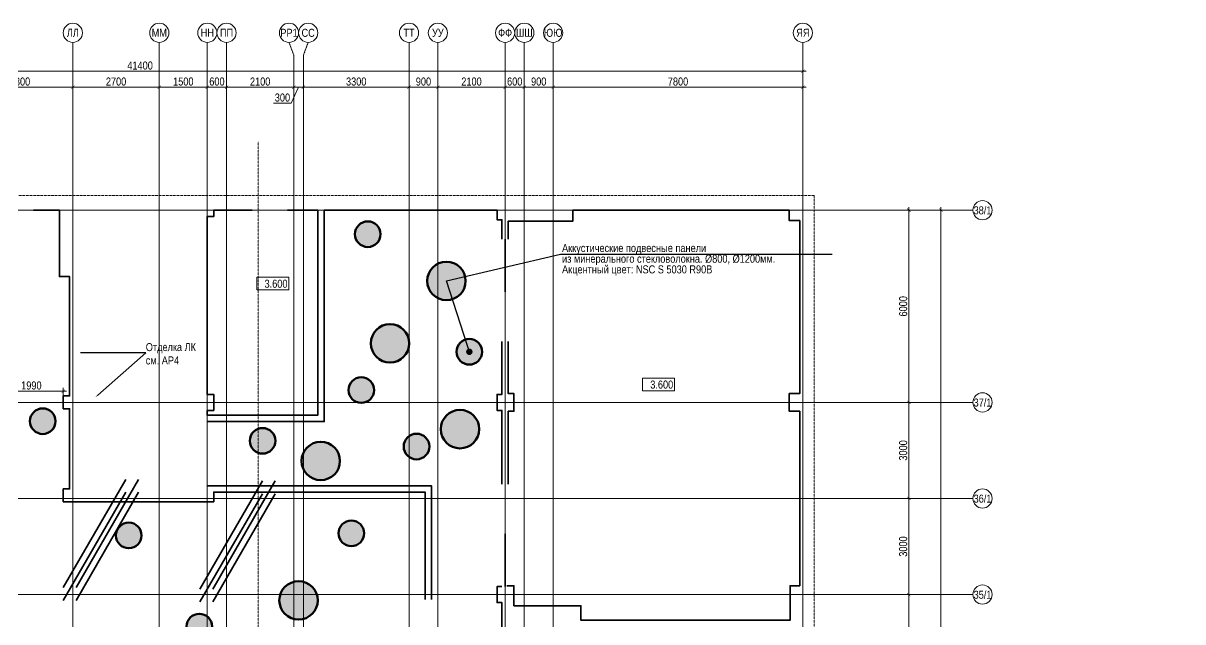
# Model space of a CAD drawing. Header units: millimetres. Extents: x -328335 to 1460319, y -208171 to 164069.
# Drawn here: x 90249 to 126465, y 121850 to 140539 of the extents above; entities that cross this region are included whole.
import ezdxf
from ezdxf import colors
from ezdxf.entities.mleader import LeaderData, LeaderLine
from ezdxf.enums import TextEntityAlignment as Align
from ezdxf.math import Vec2, Vec3

# ---------------------------------------------------------------- set-up
doc = ezdxf.new("R2010")
doc.units = ezdxf.units.MM
doc.header["$LTSCALE"] = 0.5
doc.linetypes.add('CENTER', pattern=[50.8, 31.75, -6.35, 6.35, -6.35])
doc.linetypes.add('DASHED', pattern=[19.05, 12.7, -6.35])
doc.layers.get('Defpoints').update_dxf_attribs({"color": 140})
for name, color, linetype, lineweight in [('АИ_Плинтус', 3, 'Continuous', 9), ('АИ_Полы', 1, 'Continuous', 9), ('АР6_потолок_отм', 5, 'Continuous', 5), ('АР_Разрезы марка', 7, 'Continuous', 13), ('АЦ_Бафы', 8, 'Continuous', 0), ('АЦ_Выноски', 7, 'Continuous', 5), ('АЦ_Стены', 8, 'Continuous', 70), ('РД_Оси_размер', 8, 'Continuous', 0)]:
    doc.layers.add(name, color=color, linetype=linetype, lineweight=lineweight)
doc.layers.add('АИ_Т_Профиль', color=2, linetype='Continuous', lineweight=40, true_color=0xffff00)
doc.layers.add('РД_Оси_100', color=7, linetype='Continuous', lineweight=0, true_color=0x525252)
doc.layers.add('АР6_Г_профиль плитки', color=220, linetype='Continuous', lineweight=35, plot=False)
doc.layers.add('АР_Делит', color=120, linetype='Continuous', lineweight=0, plot=False)
doc.styles.add('Arial_Narrow_08', font='ARIALN.TTF', dxfattribs={"width": 0.8})
doc.styles.add('style1', font='ARIALN.TTF')
doc.styles.add('ккк', font='isocpeur.ttf', dxfattribs={"width": 0.85, "oblique": 15})
doc.dimstyles.new('Dim100_ареал', dxfattribs={"dimscale": 100, "dimtxt": 2.5, "dimasz": 1, "dimexe": 1, "dimexo": 1, "dimgap": 0.5, "dimtad": 1, "dimzin": 12, "dimdsep": 46, "dimtxsty": 'style1', "dimblk": 'ARCHTICK', "dimcen": 1, "dimdle": 1, "dimaunit": 1, "dimadec": 0, "dimazin": 3, "dimtfac": 1, "dimtmove": 1, "dimatfit": 3, "dimldrblk": 'OPEN30', "dimfxl": 2, "dimfxlon": 1, "dimtolj": 1, "dimtzin": 0, "dimlwd": 5, "dimlwe": 5, "dimarcsym": 0})

# ---------------------------------------------------------------- blocks, each defined once
blk = doc.blocks.new('A-iden')
at = {"linetype": 'Continuous', "lineweight": 5}
blk.add_circle((0, -4), 3, dxfattribs=at)
at = {"color": 0, "linetype": 'Continuous', "lineweight": 20, "style": 'ккк', "width": 0.85}
blk.add_attdef('ID', text='', height=4, dxfattribs=at).set_placement((0.31, -3.85), align=Align.MIDDLE_CENTER)
blk = doc.blocks.new('_ArchTick')
at = {"color": 0, "linetype": 'ByBlock', "const_width": 0.15}
blk.add_lwpolyline([(-0.5, -0.5), (0.5, 0.5)], dxfattribs=at)
blk = doc.blocks.new('*D341')
at = {"layer": 'Defpoints', "color": 0, "transparency": 16777216}
for p in [(116910, 122700), (117910, 122700), (116910, 119700)]:
    blk.add_point(p, dxfattribs=at)
at = {"layer": 'РД_Оси_размер', "color": 0, "lineweight": 5, "transparency": 16777216}
for p, q in [((117910, 119600), (117910, 122800)), ((117710, 122700), (118010, 122700)), ((117710, 119700), (118010, 119700))]:
    blk.add_line(p, q, dxfattribs=at)
at = {"layer": 'РД_Оси_размер', "color": 0, "lineweight": 5, "transparency": 16777216, "xscale": 100, "yscale": 100, "zscale": 100}
for p, rotation in [((117910, 122700), 90), ((117910, 119700), 270)]:
    blk.add_blockref('_ArchTick', p, dxfattribs=dict(at, rotation=rotation))
at = {"layer": 'РД_Оси_размер', "color": 0, "transparency": 16777216, "insert": (117732, 121200), "char_height": 250, "attachment_point": 5, "rotation": 90, "style": 'style1'}
blk.add_mtext('\\A1;3000', dxfattribs=at)
blk = doc.blocks.new('_Open30')
at = {"color": 0, "linetype": 'ByBlock', "lineweight": -2}
for p, q in [((-1, 0.27), (0, 0)), ((0, 0), (-1, -0.27)), ((0, 0), (-1, 0))]:
    blk.add_line(p, q, dxfattribs=at)
blk = doc.blocks.new('*D342')
at = {"layer": 'Defpoints', "color": 0, "transparency": 16777216}
for p in [(116910, 125700), (117910, 125700), (116910, 122700)]:
    blk.add_point(p, dxfattribs=at)
at = {"layer": 'РД_Оси_размер', "color": 0, "lineweight": 5, "transparency": 16777216}
for p, q in [((117710, 125700), (118010, 125700)), ((117910, 122600), (117910, 125800)), ((117710, 122700), (118010, 122700))]:
    blk.add_line(p, q, dxfattribs=at)
at = {"layer": 'РД_Оси_размер', "color": 0, "lineweight": 5, "transparency": 16777216, "xscale": 100, "yscale": 100, "zscale": 100}
for p, rotation in [((117910, 125700), 90), ((117910, 122700), 270)]:
    blk.add_blockref('_ArchTick', p, dxfattribs=dict(at, rotation=rotation))
at = {"layer": 'РД_Оси_размер', "color": 0, "transparency": 16777216, "insert": (117732, 124200), "char_height": 250, "attachment_point": 5, "rotation": 90, "style": 'style1'}
blk.add_mtext('\\A1;3000', dxfattribs=at)
blk = doc.blocks.new('*D343')
at = {"layer": 'Defpoints', "color": 0, "transparency": 16777216}
for p in [(116910, 128700), (117910, 128700), (116910, 125700)]:
    blk.add_point(p, dxfattribs=at)
at = {"layer": 'РД_Оси_размер', "color": 0, "lineweight": 5, "transparency": 16777216}
for p, q in [((117710, 128700), (118010, 128700)), ((117910, 125600), (117910, 128800)), ((117710, 125700), (118010, 125700))]:
    blk.add_line(p, q, dxfattribs=at)
at = {"layer": 'РД_Оси_размер', "color": 0, "lineweight": 5, "transparency": 16777216, "xscale": 100, "yscale": 100, "zscale": 100}
for p, rotation in [((117910, 128700), 90), ((117910, 125700), 270)]:
    blk.add_blockref('_ArchTick', p, dxfattribs=dict(at, rotation=rotation))
at = {"layer": 'РД_Оси_размер', "color": 0, "transparency": 16777216, "insert": (117732, 127200), "char_height": 250, "attachment_point": 5, "rotation": 90, "style": 'style1'}
blk.add_mtext('\\A1;3000', dxfattribs=at)
blk = doc.blocks.new('*D344')
at = {"layer": 'Defpoints', "color": 0, "transparency": 16777216}
for p in [(116910, 134700), (117910, 134700), (116910, 128700)]:
    blk.add_point(p, dxfattribs=at)
at = {"layer": 'РД_Оси_размер', "color": 0, "lineweight": 5, "transparency": 16777216}
for p, q in [((117910, 128600), (117910, 134800)), ((117710, 134700), (118010, 134700)), ((117710, 128700), (118010, 128700))]:
    blk.add_line(p, q, dxfattribs=at)
at = {"layer": 'РД_Оси_размер', "color": 0, "lineweight": 5, "transparency": 16777216, "xscale": 100, "yscale": 100, "zscale": 100}
for p, rotation in [((117910, 134700), 90), ((117910, 128700), 270)]:
    blk.add_blockref('_ArchTick', p, dxfattribs=dict(at, rotation=rotation))
at = {"layer": 'РД_Оси_размер', "color": 0, "transparency": 16777216, "insert": (117732, 131700), "char_height": 250, "attachment_point": 5, "rotation": 90, "style": 'style1'}
blk.add_mtext('\\A1;6000', dxfattribs=at)
blk = doc.blocks.new('*D345')
at = {"layer": 'Defpoints', "color": 0, "transparency": 16777216}
for p in [(116910, 134700), (118910, 134700), (116910, 100800)]:
    blk.add_point(p, dxfattribs=at)
at = {"layer": 'РД_Оси_размер', "color": 0, "lineweight": 5, "transparency": 16777216}
for p, q in [((118910, 100700), (118910, 134800)), ((118710, 134700), (119010, 134700)), ((118710, 100800), (119010, 100800))]:
    blk.add_line(p, q, dxfattribs=at)
at = {"layer": 'РД_Оси_размер', "color": 0, "lineweight": 5, "transparency": 16777216, "xscale": 100, "yscale": 100, "zscale": 100}
for p, rotation in [((118910, 134700), 90), ((118910, 100800), 270)]:
    blk.add_blockref('_ArchTick', p, dxfattribs=dict(at, rotation=rotation))
at = {"layer": 'РД_Оси_размер', "color": 0, "transparency": 16777216, "insert": (118732, 117750), "char_height": 250, "attachment_point": 5, "rotation": 90, "style": 'style1'}
blk.add_mtext('\\A1;33900', dxfattribs=at)
blk = doc.blocks.new('*D47')
at = {"layer": 'Defpoints', "color": 0, "transparency": 16777216}
for p in [(114600, 139039), (73200, 137039), (114600, 137039)]:
    blk.add_point(p, dxfattribs=at)
at = {"layer": 'РД_Оси_размер', "color": 0, "lineweight": 5, "transparency": 16777216}
for p, q in [((73200, 138839), (73200, 139139)), ((114600, 138839), (114600, 139139)), ((73100, 139039), (114700, 139039))]:
    blk.add_line(p, q, dxfattribs=at)
at = {"layer": 'РД_Оси_размер', "color": 0, "lineweight": 5, "transparency": 16777216, "xscale": 100, "yscale": 100, "zscale": 100, "rotation": 180}
blk.add_blockref('_ArchTick', (73200, 139039), dxfattribs=at)
at = {"layer": 'РД_Оси_размер', "color": 0, "lineweight": 5, "transparency": 16777216, "xscale": 100, "yscale": 100, "zscale": 100}
blk.add_blockref('_ArchTick', (114600, 139039), dxfattribs=at)
at = {"layer": 'РД_Оси_размер', "color": 0, "transparency": 16777216, "insert": (93900, 139216), "char_height": 250, "attachment_point": 5, "style": 'style1'}
blk.add_mtext('\\A1;41400', dxfattribs=at)
blk = doc.blocks.new('*D281')
at = {"layer": 'Defpoints', "color": 0, "transparency": 16777216}
for p in [(91800, 138539), (88500, 137039), (91800, 137039)]:
    blk.add_point(p, dxfattribs=at)
at = {"layer": 'РД_Оси_размер', "color": 0, "lineweight": 5, "transparency": 16777216}
for p, q in [((88400, 138539), (91900, 138539)), ((88500, 138339), (88500, 138639)), ((91800, 138339), (91800, 138639))]:
    blk.add_line(p, q, dxfattribs=at)
at = {"layer": 'РД_Оси_размер', "color": 0, "lineweight": 5, "transparency": 16777216, "xscale": 100, "yscale": 100, "zscale": 100, "rotation": 180}
blk.add_blockref('_ArchTick', (88500, 138539), dxfattribs=at)
at = {"layer": 'РД_Оси_размер', "color": 0, "lineweight": 5, "transparency": 16777216, "xscale": 100, "yscale": 100, "zscale": 100}
blk.add_blockref('_ArchTick', (91800, 138539), dxfattribs=at)
at = {"layer": 'РД_Оси_размер', "color": 0, "transparency": 16777216, "insert": (90150, 138716), "char_height": 250, "attachment_point": 5, "style": 'style1'}
blk.add_mtext('\\A1;3300', dxfattribs=at)
blk = doc.blocks.new('*D282')
at = {"layer": 'Defpoints', "color": 0, "transparency": 16777216}
for p in [(94500, 138539), (91800, 137039), (94500, 137039)]:
    blk.add_point(p, dxfattribs=at)
at = {"layer": 'РД_Оси_размер', "color": 0, "lineweight": 5, "transparency": 16777216}
for p, q in [((91700, 138539), (94600, 138539)), ((91800, 138339), (91800, 138639)), ((94500, 138339), (94500, 138639))]:
    blk.add_line(p, q, dxfattribs=at)
at = {"layer": 'РД_Оси_размер', "color": 0, "lineweight": 5, "transparency": 16777216, "xscale": 100, "yscale": 100, "zscale": 100, "rotation": 180}
blk.add_blockref('_ArchTick', (91800, 138539), dxfattribs=at)
at = {"layer": 'РД_Оси_размер', "color": 0, "lineweight": 5, "transparency": 16777216, "xscale": 100, "yscale": 100, "zscale": 100}
blk.add_blockref('_ArchTick', (94500, 138539), dxfattribs=at)
at = {"layer": 'РД_Оси_размер', "color": 0, "transparency": 16777216, "insert": (93150, 138716), "char_height": 250, "attachment_point": 5, "style": 'style1'}
blk.add_mtext('\\A1;2700', dxfattribs=at)
blk = doc.blocks.new('*D283')
at = {"layer": 'Defpoints', "color": 0, "transparency": 16777216}
for p in [(96000, 138539), (94500, 137039), (96000, 137039)]:
    blk.add_point(p, dxfattribs=at)
at = {"layer": 'РД_Оси_размер', "color": 0, "lineweight": 5, "transparency": 16777216}
for p, q in [((94400, 138539), (96100, 138539)), ((94500, 138339), (94500, 138639)), ((96000, 138339), (96000, 138639))]:
    blk.add_line(p, q, dxfattribs=at)
at = {"layer": 'РД_Оси_размер', "color": 0, "lineweight": 5, "transparency": 16777216, "xscale": 100, "yscale": 100, "zscale": 100, "rotation": 180}
blk.add_blockref('_ArchTick', (94500, 138539), dxfattribs=at)
at = {"layer": 'РД_Оси_размер', "color": 0, "lineweight": 5, "transparency": 16777216, "xscale": 100, "yscale": 100, "zscale": 100}
blk.add_blockref('_ArchTick', (96000, 138539), dxfattribs=at)
at = {"layer": 'РД_Оси_размер', "color": 0, "transparency": 16777216, "insert": (95250, 138716), "char_height": 250, "attachment_point": 5, "style": 'style1'}
blk.add_mtext('\\A1;1500', dxfattribs=at)
blk = doc.blocks.new('*D284')
at = {"layer": 'Defpoints', "color": 0, "transparency": 16777216}
for p in [(96600, 138539), (96000, 137039), (96600, 137039)]:
    blk.add_point(p, dxfattribs=at)
at = {"layer": 'РД_Оси_размер', "color": 0, "lineweight": 5, "transparency": 16777216}
for p, q in [((95900, 138539), (96700, 138539)), ((96000, 138339), (96000, 138639)), ((96600, 138339), (96600, 138639))]:
    blk.add_line(p, q, dxfattribs=at)
at = {"layer": 'РД_Оси_размер', "color": 0, "lineweight": 5, "transparency": 16777216, "xscale": 100, "yscale": 100, "zscale": 100, "rotation": 180}
blk.add_blockref('_ArchTick', (96000, 138539), dxfattribs=at)
at = {"layer": 'РД_Оси_размер', "color": 0, "lineweight": 5, "transparency": 16777216, "xscale": 100, "yscale": 100, "zscale": 100}
blk.add_blockref('_ArchTick', (96600, 138539), dxfattribs=at)
at = {"layer": 'РД_Оси_размер', "color": 0, "transparency": 16777216, "insert": (96300, 138716), "char_height": 250, "attachment_point": 5, "style": 'style1'}
blk.add_mtext('\\A1;600', dxfattribs=at)
blk = doc.blocks.new('*D285')
at = {"layer": 'Defpoints', "color": 0, "transparency": 16777216}
for p in [(98700, 138539), (96600, 137039), (98700, 137039)]:
    blk.add_point(p, dxfattribs=at)
at = {"layer": 'РД_Оси_размер', "color": 0, "lineweight": 5, "transparency": 16777216}
for p, q in [((96500, 138539), (98800, 138539)), ((96600, 138339), (96600, 138639)), ((98700, 138339), (98700, 138639))]:
    blk.add_line(p, q, dxfattribs=at)
at = {"layer": 'РД_Оси_размер', "color": 0, "lineweight": 5, "transparency": 16777216, "xscale": 100, "yscale": 100, "zscale": 100, "rotation": 180}
blk.add_blockref('_ArchTick', (96600, 138539), dxfattribs=at)
at = {"layer": 'РД_Оси_размер', "color": 0, "lineweight": 5, "transparency": 16777216, "xscale": 100, "yscale": 100, "zscale": 100}
blk.add_blockref('_ArchTick', (98700, 138539), dxfattribs=at)
at = {"layer": 'РД_Оси_размер', "color": 0, "transparency": 16777216, "insert": (97650, 138716), "char_height": 250, "attachment_point": 5, "style": 'style1'}
blk.add_mtext('\\A1;2100', dxfattribs=at)
blk = doc.blocks.new('*D286')
at = {"layer": 'Defpoints', "color": 0, "transparency": 16777216}
for p in [(99000, 138539), (98700, 137039), (99000, 137039)]:
    blk.add_point(p, dxfattribs=at)
at = {"layer": 'РД_Оси_размер', "color": 0, "lineweight": 5, "transparency": 16777216}
for p, q in [((98600, 138539), (99100, 138539)), ((98850, 138539), (98622, 138039)), ((98700, 138339), (98700, 138639)), ((99000, 138339), (99000, 138639)), ((98622, 138039), (98070, 138039))]:
    blk.add_line(p, q, dxfattribs=at)
at = {"layer": 'РД_Оси_размер', "color": 0, "lineweight": 5, "transparency": 16777216, "xscale": 100, "yscale": 100, "zscale": 100, "rotation": 180}
blk.add_blockref('_ArchTick', (98700, 138539), dxfattribs=at)
at = {"layer": 'РД_Оси_размер', "color": 0, "lineweight": 5, "transparency": 16777216, "xscale": 100, "yscale": 100, "zscale": 100}
blk.add_blockref('_ArchTick', (99000, 138539), dxfattribs=at)
at = {"layer": 'РД_Оси_размер', "color": 0, "transparency": 16777216, "insert": (98346, 138216), "char_height": 250, "attachment_point": 5, "style": 'style1'}
blk.add_mtext('\\A1;300', dxfattribs=at)
blk = doc.blocks.new('*D287')
at = {"layer": 'Defpoints', "color": 0, "transparency": 16777216}
for p in [(102300, 138539), (99000, 137039), (102300, 137039)]:
    blk.add_point(p, dxfattribs=at)
at = {"layer": 'РД_Оси_размер', "color": 0, "lineweight": 5, "transparency": 16777216}
for p, q in [((98900, 138539), (102400, 138539)), ((99000, 138339), (99000, 138639)), ((102300, 138339), (102300, 138639))]:
    blk.add_line(p, q, dxfattribs=at)
at = {"layer": 'РД_Оси_размер', "color": 0, "lineweight": 5, "transparency": 16777216, "xscale": 100, "yscale": 100, "zscale": 100, "rotation": 180}
blk.add_blockref('_ArchTick', (99000, 138539), dxfattribs=at)
at = {"layer": 'РД_Оси_размер', "color": 0, "lineweight": 5, "transparency": 16777216, "xscale": 100, "yscale": 100, "zscale": 100}
blk.add_blockref('_ArchTick', (102300, 138539), dxfattribs=at)
at = {"layer": 'РД_Оси_размер', "color": 0, "transparency": 16777216, "insert": (100650, 138716), "char_height": 250, "attachment_point": 5, "style": 'style1'}
blk.add_mtext('\\A1;3300', dxfattribs=at)
blk = doc.blocks.new('*D288')
at = {"layer": 'Defpoints', "color": 0, "transparency": 16777216}
for p in [(103200, 138539), (102300, 137039), (103200, 137039)]:
    blk.add_point(p, dxfattribs=at)
at = {"layer": 'РД_Оси_размер', "color": 0, "lineweight": 5, "transparency": 16777216}
for p, q in [((102200, 138539), (103300, 138539)), ((102300, 138339), (102300, 138639)), ((103200, 138339), (103200, 138639))]:
    blk.add_line(p, q, dxfattribs=at)
at = {"layer": 'РД_Оси_размер', "color": 0, "lineweight": 5, "transparency": 16777216, "xscale": 100, "yscale": 100, "zscale": 100, "rotation": 180}
blk.add_blockref('_ArchTick', (102300, 138539), dxfattribs=at)
at = {"layer": 'РД_Оси_размер', "color": 0, "lineweight": 5, "transparency": 16777216, "xscale": 100, "yscale": 100, "zscale": 100}
blk.add_blockref('_ArchTick', (103200, 138539), dxfattribs=at)
at = {"layer": 'РД_Оси_размер', "color": 0, "transparency": 16777216, "insert": (102750, 138716), "char_height": 250, "attachment_point": 5, "style": 'style1'}
blk.add_mtext('\\A1;900', dxfattribs=at)
blk = doc.blocks.new('*D289')
at = {"layer": 'Defpoints', "color": 0, "transparency": 16777216}
for p in [(105300, 138539), (103200, 137039), (105300, 137039)]:
    blk.add_point(p, dxfattribs=at)
at = {"layer": 'РД_Оси_размер', "color": 0, "lineweight": 5, "transparency": 16777216}
for p, q in [((103100, 138539), (105400, 138539)), ((103200, 138339), (103200, 138639)), ((105300, 138339), (105300, 138639))]:
    blk.add_line(p, q, dxfattribs=at)
at = {"layer": 'РД_Оси_размер', "color": 0, "lineweight": 5, "transparency": 16777216, "xscale": 100, "yscale": 100, "zscale": 100, "rotation": 180}
blk.add_blockref('_ArchTick', (103200, 138539), dxfattribs=at)
at = {"layer": 'РД_Оси_размер', "color": 0, "lineweight": 5, "transparency": 16777216, "xscale": 100, "yscale": 100, "zscale": 100}
blk.add_blockref('_ArchTick', (105300, 138539), dxfattribs=at)
at = {"layer": 'РД_Оси_размер', "color": 0, "transparency": 16777216, "insert": (104250, 138716), "char_height": 250, "attachment_point": 5, "style": 'style1'}
blk.add_mtext('\\A1;2100', dxfattribs=at)
blk = doc.blocks.new('*D290')
at = {"layer": 'Defpoints', "color": 0, "transparency": 16777216}
for p in [(105900, 138539), (105300, 137039), (105900, 137039)]:
    blk.add_point(p, dxfattribs=at)
at = {"layer": 'РД_Оси_размер', "color": 0, "lineweight": 5, "transparency": 16777216}
for p, q in [((105200, 138539), (106000, 138539)), ((105300, 138339), (105300, 138639)), ((105900, 138339), (105900, 138639))]:
    blk.add_line(p, q, dxfattribs=at)
at = {"layer": 'РД_Оси_размер', "color": 0, "lineweight": 5, "transparency": 16777216, "xscale": 100, "yscale": 100, "zscale": 100, "rotation": 180}
blk.add_blockref('_ArchTick', (105300, 138539), dxfattribs=at)
at = {"layer": 'РД_Оси_размер', "color": 0, "lineweight": 5, "transparency": 16777216, "xscale": 100, "yscale": 100, "zscale": 100}
blk.add_blockref('_ArchTick', (105900, 138539), dxfattribs=at)
at = {"layer": 'РД_Оси_размер', "color": 0, "transparency": 16777216, "insert": (105600, 138716), "char_height": 250, "attachment_point": 5, "style": 'style1'}
blk.add_mtext('\\A1;600', dxfattribs=at)
blk = doc.blocks.new('*D291')
at = {"layer": 'Defpoints', "color": 0, "transparency": 16777216}
for p in [(106800, 138539), (105900, 137039), (106800, 137039)]:
    blk.add_point(p, dxfattribs=at)
at = {"layer": 'РД_Оси_размер', "color": 0, "lineweight": 5, "transparency": 16777216}
for p, q in [((105800, 138539), (106900, 138539)), ((105900, 138339), (105900, 138639)), ((106800, 138339), (106800, 138639))]:
    blk.add_line(p, q, dxfattribs=at)
at = {"layer": 'РД_Оси_размер', "color": 0, "lineweight": 5, "transparency": 16777216, "xscale": 100, "yscale": 100, "zscale": 100, "rotation": 180}
blk.add_blockref('_ArchTick', (105900, 138539), dxfattribs=at)
at = {"layer": 'РД_Оси_размер', "color": 0, "lineweight": 5, "transparency": 16777216, "xscale": 100, "yscale": 100, "zscale": 100}
blk.add_blockref('_ArchTick', (106800, 138539), dxfattribs=at)
at = {"layer": 'РД_Оси_размер', "color": 0, "transparency": 16777216, "insert": (106350, 138716), "char_height": 250, "attachment_point": 5, "style": 'style1'}
blk.add_mtext('\\A1;900', dxfattribs=at)
blk = doc.blocks.new('*D292')
at = {"layer": 'Defpoints', "color": 0, "transparency": 16777216}
for p in [(114600, 138539), (106800, 137039), (114600, 137039)]:
    blk.add_point(p, dxfattribs=at)
at = {"layer": 'РД_Оси_размер', "color": 0, "lineweight": 5, "transparency": 16777216}
for p, q in [((106700, 138539), (114700, 138539)), ((106800, 138339), (106800, 138639)), ((114600, 138339), (114600, 138639))]:
    blk.add_line(p, q, dxfattribs=at)
at = {"layer": 'РД_Оси_размер', "color": 0, "lineweight": 5, "transparency": 16777216, "xscale": 100, "yscale": 100, "zscale": 100, "rotation": 180}
blk.add_blockref('_ArchTick', (106800, 138539), dxfattribs=at)
at = {"layer": 'РД_Оси_размер', "color": 0, "lineweight": 5, "transparency": 16777216, "xscale": 100, "yscale": 100, "zscale": 100}
blk.add_blockref('_ArchTick', (114600, 138539), dxfattribs=at)
at = {"layer": 'РД_Оси_размер', "color": 0, "transparency": 16777216, "insert": (110700, 138716), "char_height": 250, "attachment_point": 5, "style": 'style1'}
blk.add_mtext('\\A1;7800', dxfattribs=at)
blk = doc.blocks.new('Отметка_план')
at = {"color": 7, "lineweight": 5}
blk.add_lwpolyline([(0, 0), (10, 0), (10, 4), (0, 4)], close=True, dxfattribs=at)
at = {"style": 'Arial_Narrow_08', "width": 0.8}
blk.add_attdef('OTMG', text='', height=2.5, dxfattribs=at).set_placement((9.06, 0.7), align=Align.RIGHT)
blk = doc.blocks.new('*D93')
at = {"layer": 'Defpoints', "color": 0, "transparency": 16777216}
for p in [(91500, 129050), (89510, 128430), (91500, 128500)]:
    blk.add_point(p, dxfattribs=at)
at = {"layer": 'АИ_Полы', "color": 0, "lineweight": 5, "transparency": 16777216}
for p, q in [((89410, 129050), (91600, 129050)), ((89510, 128850), (89510, 129150)), ((91500, 128850), (91500, 129150))]:
    blk.add_line(p, q, dxfattribs=at)
at = {"layer": 'АИ_Полы', "color": 0, "lineweight": 5, "transparency": 16777216, "xscale": 100, "yscale": 100, "zscale": 100, "rotation": 180}
blk.add_blockref('_ArchTick', (89510, 129050), dxfattribs=at)
at = {"layer": 'АИ_Полы', "color": 0, "lineweight": 5, "transparency": 16777216, "xscale": 100, "yscale": 100, "zscale": 100}
blk.add_blockref('_ArchTick', (91500, 129050), dxfattribs=at)
at = {"layer": 'АИ_Полы', "color": 0, "transparency": 16777216, "insert": (90505, 129227), "char_height": 250, "attachment_point": 5, "style": 'style1'}
blk.add_mtext('\\A1;1990', dxfattribs=at)
blk = doc.blocks.new('Баф_Ор-1_1200')
at = {"layer": 'АЦ_Стены', "true_color": 0xee6119}
h = blk.add_hatch(color=32, dxfattribs=at)
h.dxf.hatch_style = 1
h.paths.add_polyline_path([(600, 0, 1), (-600, 0, 1)])
at = {"layer": 'АЦ_Стены', "color": 32, "true_color": 0xee6119}
blk.add_circle((0, 0), 600, dxfattribs=at)
blk = doc.blocks.new('Баф_ор1_800')
at = {"layer": 'АЦ_Стены', "true_color": 0xee6119}
h = blk.add_hatch(color=32, dxfattribs=at)
h.dxf.hatch_style = 1
h.paths.add_polyline_path([(400, 0, 1), (-400, 0, 1)])
at = {"layer": 'АЦ_Стены', "color": 32, "true_color": 0xee6119}
blk.add_circle((0, 0), 400, dxfattribs=at)
blk = doc.blocks.new('Баф_син2_1200')
at = {"layer": 'АЦ_Стены', "true_color": 0x24526e}
h = blk.add_hatch(color=167, dxfattribs=at)
h.dxf.hatch_style = 1
h.paths.add_polyline_path([(600, 0, 1), (-600, 0, 1)])
at = {"layer": 'АЦ_Стены', "color": 167, "true_color": 0x24526e}
blk.add_circle((0, 0), 600, dxfattribs=at)
blk = doc.blocks.new('Баф_син2_800')
at = {"layer": 'АЦ_Стены', "true_color": 0x24526e}
h = blk.add_hatch(color=167, dxfattribs=at)
h.dxf.hatch_style = 1
h.paths.add_polyline_path([(400, 0, 1), (-400, 0, 1)])
at = {"layer": 'АЦ_Стены', "color": 167, "true_color": 0x24526e}
blk.add_circle((0, 0), 400, dxfattribs=at)
blk = doc.blocks.new('_Dot')
at = {"color": 0, "linetype": 'ByBlock', "lineweight": -2}
blk.add_line((-0.5, 0), (-1, 0), dxfattribs=at)
at = {"color": 0, "linetype": 'ByBlock', "const_width": 0.5}
blk.add_lwpolyline([(-0.25, 0, 1), (0.25, 0, 1)], format="xyb", close=True, dxfattribs=at)
blk = doc.blocks.new('СОШ_2200_АР_ОСИ_М100_28.05.24')
at = {"layer": 'АР_Делит', "color": 5, "linetype": 'DASHED'}
blk.add_lwpolyline([(37145, 100855), (37145, 129155), (72745, 129155), (72745, 135155), (114955, 135155), (114955, -355)], dxfattribs=at)
at = {"layer": 'РД_Оси_100', "color": 8, "linetype": 'CENTER', "true_color": 0x808080}
for p, q in [((91800, -6155), (91800, 139938.679)), ((94500, -6155), (94500, 139938.679)), ((96000, -6155), (96000, 139938.679)), ((102300, -6155), (102300, 139938.679)), ((114600, -6155), (114600, 139938.679)), ((-5954.958, 134700), (119910, 134700)), ((-5954.958, 128700), (119910, 128700)), ((-5954.958, 125700), (119910, 125700)), ((-5954.958, 122700), (119910, 122700))]:
    blk.add_line(p, q, dxfattribs=at)
for points in [[(96600, -6155), (96600, 139938.679)], [(98700, -6194.98), (98700, 139538.679), (98550, 139938.679)], [(99000, -6195.83), (99000, 139538.679), (99150, 139938.679)], [(103200, -6155), (103200, 139938.679)], [(105300, -6155), (105300, 139938.679)], [(105900, 139938.679), (105900, -6155)], [(106800, -6155), (106800, 139938.679)]]:
    blk.add_lwpolyline(points, dxfattribs=at)
at = {"layer": 'РД_Оси_100', "color": 0}
ref = blk.add_blockref('A-iden', (91800, 140638.679), dxfattribs=dict(at, xscale=100, yscale=100, zscale=100))
ref.add_attrib('ID', 'ЛЛ', dxfattribs={"layer": '0', "linetype": 'Continuous', "height": 250, "style": 'style1'}).set_placement((91800, 140238.679), align=Align.MIDDLE)
ref = blk.add_blockref('A-iden', (94500, 140638.679), dxfattribs=dict(at, xscale=100, yscale=100, zscale=100))
ref.add_attrib('ID', 'ММ', dxfattribs={"layer": '0', "linetype": 'Continuous', "height": 250, "style": 'style1'}).set_placement((94500, 140238.679), align=Align.MIDDLE)
ref = blk.add_blockref('A-iden', (96000, 140638.679), dxfattribs=dict(at, xscale=100, yscale=100, zscale=100))
ref.add_attrib('ID', 'НН', dxfattribs={"layer": '0', "linetype": 'Continuous', "height": 250, "style": 'style1'}).set_placement((96000, 140238.679), align=Align.MIDDLE)
ref = blk.add_blockref('A-iden', (96600, 140638.679), dxfattribs=dict(at, xscale=100, yscale=100, zscale=100))
ref.add_attrib('ID', 'ПП', dxfattribs={"layer": '0', "linetype": 'Continuous', "height": 250, "style": 'style1'}).set_placement((96600, 140238.679), align=Align.MIDDLE)
ref = blk.add_blockref('A-iden', (98550, 140638.679), dxfattribs=dict(at, xscale=100, yscale=100, zscale=100))
ref.add_attrib('ID', 'РР1', dxfattribs={"layer": '0', "linetype": 'Continuous', "height": 250, "style": 'style1'}).set_placement((98550, 140238.679), align=Align.MIDDLE)
ref = blk.add_blockref('A-iden', (99150, 140638.679), dxfattribs=dict(at, xscale=100, yscale=100, zscale=100))
ref.add_attrib('ID', 'СС', dxfattribs={"layer": '0', "linetype": 'Continuous', "height": 250, "style": 'style1'}).set_placement((99150, 140238.679), align=Align.MIDDLE)
ref = blk.add_blockref('A-iden', (102300, 140638.679), dxfattribs=dict(at, xscale=100, yscale=100, zscale=100))
ref.add_attrib('ID', 'ТТ', dxfattribs={"layer": '0', "linetype": 'Continuous', "height": 250, "style": 'style1'}).set_placement((102300, 140238.679), align=Align.MIDDLE)
ref = blk.add_blockref('A-iden', (103200, 140638.679), dxfattribs=dict(at, xscale=100, yscale=100, zscale=100))
ref.add_attrib('ID', 'УУ', dxfattribs={"layer": '0', "linetype": 'Continuous', "height": 250, "style": 'style1'}).set_placement((103200, 140238.679), align=Align.MIDDLE)
ref = blk.add_blockref('A-iden', (105300, 140638.679), dxfattribs=dict(at, xscale=100, yscale=100, zscale=100))
ref.add_attrib('ID', 'ФФ', dxfattribs={"layer": '0', "linetype": 'Continuous', "height": 250, "style": 'style1'}).set_placement((105300, 140238.679), align=Align.MIDDLE)
ref = blk.add_blockref('A-iden', (105900, 140638.679), dxfattribs=dict(at, xscale=100, yscale=100, zscale=100))
ref.add_attrib('ID', 'ШШ', dxfattribs={"layer": '0', "linetype": 'Continuous', "height": 250, "style": 'style1'}).set_placement((105900, 140238.679), align=Align.MIDDLE)
ref = blk.add_blockref('A-iden', (106800, 140638.679), dxfattribs=dict(at, xscale=100, yscale=100, zscale=100))
ref.add_attrib('ID', 'ЮЮ', dxfattribs={"layer": '0', "linetype": 'Continuous', "height": 250, "style": 'style1'}).set_placement((106800, 140238.679), align=Align.MIDDLE)
ref = blk.add_blockref('A-iden', (114600, 140638.679), dxfattribs=dict(at, xscale=100, yscale=100, zscale=100))
ref.add_attrib('ID', 'ЯЯ', dxfattribs={"layer": '0', "linetype": 'Continuous', "height": 250, "style": 'style1'}).set_placement((114600, 140238.679), align=Align.MIDDLE)
ref = blk.add_blockref('A-iden', (120210, 135100), dxfattribs=dict(at, xscale=-100, yscale=100, zscale=100))
ref.add_attrib('ID', '38/1', dxfattribs={"layer": '0', "linetype": 'Continuous', "height": 250, "style": 'style1'}).set_placement((120210, 134700), align=Align.MIDDLE)
ref = blk.add_blockref('A-iden', (120210, 129100), dxfattribs=dict(at, xscale=100, yscale=100, zscale=100))
ref.add_attrib('ID', '37/1', dxfattribs={"layer": '0', "linetype": 'Continuous', "height": 250, "style": 'style1'}).set_placement((120210, 128700), align=Align.MIDDLE)
ref = blk.add_blockref('A-iden', (120210, 126100), dxfattribs=dict(at, xscale=100, yscale=100, zscale=100))
ref.add_attrib('ID', '36/1', dxfattribs={"layer": '0', "linetype": 'Continuous', "height": 250, "style": 'style1'}).set_placement((120210, 125700), align=Align.MIDDLE)
ref = blk.add_blockref('A-iden', (120210, 123100), dxfattribs=dict(at, xscale=100, yscale=100, zscale=100))
ref.add_attrib('ID', '35/1', dxfattribs={"layer": '0', "linetype": 'Continuous', "height": 250, "style": 'style1'}).set_placement((120210, 122700), align=Align.MIDDLE)
at = {"layer": 'РД_Оси_размер'}
for base, p1, p2, picture, middle in [((114600, 139038.679), (73200, 137038.679), (114600, 137038.679), '*D47', (93900, 139216.322)), ((91800, 138538.679), (88500, 137038.679), (91800, 137038.679), '*D281', (90150, 138716.322)), ((94500, 138538.679), (91800, 137038.679), (94500, 137038.679), '*D282', (93150, 138716.322)), ((96000, 138538.679), (94500, 137038.679), (96000, 137038.679), '*D283', (95250, 138716.322)), ((96600, 138538.679), (96000, 137038.679), (96600, 137038.679), '*D284', (96300, 138716.322)), ((98700, 138538.679), (96600, 137038.679), (98700, 137038.679), '*D285', (97650, 138716.322)), ((102300, 138538.679), (99000, 137038.679), (102300, 137038.679), '*D287', (100650, 138716.322)), ((103200, 138538.679), (102300, 137038.679), (103200, 137038.679), '*D288', (102750, 138716.322)), ((105300, 138538.679), (103200, 137038.679), (105300, 137038.679), '*D289', (104250, 138716.322)), ((105900, 138538.679), (105300, 137038.679), (105900, 137038.679), '*D290', (105600, 138716.322)), ((106800, 138538.679), (105900, 137038.679), (106800, 137038.679), '*D291', (106350, 138716.322)), ((114600, 138538.679), (106800, 137038.679), (114600, 137038.679), '*D292', (110700, 138716.322))]:
    dim = blk.add_linear_dim(base=base, p1=p1, p2=p2, dimstyle='Dim100_ареал', dxfattribs=at)
    dim.commit()
    dim.dimension.update_dxf_attribs({"geometry": picture, "text_midpoint": middle})
dim = blk.add_linear_dim(base=(99000, 138538.679), p1=(98700, 137038.679), p2=(99000, 137038.679), dimstyle='Dim100_ареал', dxfattribs=at)
dim.commit()
dim.dimension.update_dxf_attribs({"geometry": '*D286', "text_midpoint": (98572.453, 138038.679), "dimtype": 160})
for base, p1, p2, picture, middle in [((117910, 134700), (116910, 128700), (116910, 134700), '*D344', (117732.357, 131700)), ((118910, 134700), (116910, 100800), (116910, 134700), '*D345', (118732.357, 117750)), ((117910, 128700), (116910, 125700), (116910, 128700), '*D343', (117732.357, 127200)), ((117910, 125700), (116910, 122700), (116910, 125700), '*D342', (117732.357, 124200)), ((117910, 122700), (116910, 119700), (116910, 122700), '*D341', (117732.357, 121200))]:
    dim = blk.add_linear_dim(base=base, p1=p1, p2=p2, angle=90, dimstyle='Dim100_ареал', dxfattribs=at)
    dim.commit()
    dim.dimension.update_dxf_attribs({"geometry": picture, "text_midpoint": middle})

msp = doc.modelspace()

# ---------------------------------------------------------------- linework, layer by layer
at = {"layer": 'АИ_Плинтус', "color": 160, "linetype": 'ByBlock', "lineweight": 35, "true_color": 0x003fff}
for points in [[(102800, 122550), (102800, 125900), (96200, 125900), (96200, 125600), (91500, 125600), (91500, 126000), (91700, 126000), (91699.997, 128500), (91500, 128500), (91500, 128900), (91699.997, 128900), (91699.997, 132629.996), (91380, 132629.996), (91380, 134700), (90575, 134700)], [(105200, 133800), (105200, 134400), (105050, 134400), (105050, 134700.001), (99650, 134700.001), (99650, 128100), (96000, 128100)], [(105200, 126149), (105200, 128450), (105050, 128450), (105050, 128950), (105200, 128950), (105200, 130600)], [(96000, 126100), (103000, 126100), (103000, 122550)], [(105200, 120950), (105200, 122450), (105050, 122450), (105050, 122950), (105200, 122950)]]:
    msp.add_lwpolyline(points, dxfattribs=at)
at = {"layer": 'АИ_Плинтус', "color": 92, "linetype": 'ByBlock', "lineweight": 35}
msp.add_lwpolyline([(97400, 134700), (96199.995, 134699.998), (96199.995, 134499.998), (96000, 134499.986), (96000, 128950), (96200, 128950), (96200, 128450), (96000, 128450), (96000, 128300), (99450, 128300), (99450, 134700), (98500, 134700)], dxfattribs=at)
at = {"layer": 'АИ_Плинтус', "color": 24, "linetype": 'ByBlock', "lineweight": 35, "true_color": 0xa52900}
for points in [[(105355, 122975), (105575, 122975), (105575, 122350), (107670.004, 122350), (107670.004, 121900), (114200, 121900), (114200, 122975), (114500, 122975), (114500, 128425), (114175, 128425), (114175, 128975), (114500, 128975), (114500, 134375), (114175, 134375), (114175, 134700), (107420, 134700), (107420, 134360), (105400, 134360), (105400, 133800)], [(105400, 130600), (105400, 128975), (105575, 128975), (105575, 128425), (105400, 128425), (105400, 126151)]]:
    msp.add_lwpolyline(points, dxfattribs=at)
at = {"layer": 'АИ_Т_Профиль', "linetype": 'ByBlock', "lineweight": 35}
for points in [[(105300, 132150), (105300, 133800)], [(105300, 122950), (105300, 124600)]]:
    msp.add_lwpolyline(points, dxfattribs=at)
at = {"layer": 'АР6_Г_профиль плитки'}
for points in [[(91500, 122920), (93450, 126297.499)], [(91900, 122920), (93850, 126297.499)], [(95770, 122870), (97720, 126247.499)], [(96170, 122870), (98120, 126247.499)], [(91500, 122520), (93450, 125897.499)], [(91900, 122520), (93850, 125897.499)], [(95770, 122470), (97720, 125847.499)], [(96170, 122470), (98120, 125847.499)]]:
    msp.add_lwpolyline(points, dxfattribs=at)
at = {"layer": 'АР_Разрезы марка', "linetype": 'DASHED', "lineweight": 0}
msp.add_lwpolyline([(97587.08, 136846.473), (97587.08, 100636.567), (95190.61, 100636.567), (95190.61, -1969.684)], dxfattribs=at)

# ---------------------------------------------------------------- block references
at = {"layer": 'АР6_потолок_отм'}
ref = msp.add_blockref('Отметка_план', (97546.56, 132209.697), dxfattribs=dict(at, xscale=100, yscale=100, zscale=100))
ref.add_attrib('OTMG', '3.600', dxfattribs={"layer": '0', "color": 0, "height": 250, "style": 'style1'}).set_placement((98503.978, 132529.513), align=Align.TOP_RIGHT)
ref = msp.add_blockref('Отметка_план', (109591.815, 129061.407), dxfattribs=dict(at, xscale=100, yscale=100, zscale=100))
ref.add_attrib('OTMG', '3.600', dxfattribs={"layer": '0', "color": 0, "height": 250, "style": 'style1'}).set_placement((110549.233, 129381.224), align=Align.TOP_RIGHT)
at = {"layer": 'АЦ_Бафы'}
for name, p in [('Баф_син2_800', (101010.368, 133951.423)), ('Баф_син2_1200', (103467.396, 132492.222)), ('Баф_син2_1200', (101706.674, 130543.053)), ('Баф_син2_800', (104182.392, 130279.589)), ('Баф_син2_800', (100808.37, 129083.483)), ('Баф_ор1_800', (90859.975, 128113.044)), ('Баф_син2_1200', (103890.147, 127865.065)), ('Баф_син2_800', (97725.705, 127500.134)), ('Баф_син2_800', (102533.68, 127322.258)), ('Баф_син2_1200', (99543.231, 126872.284)), ('Баф_ор1_800', (93546.173, 124546.392)), ('Баф_ор1_800', (100498.33, 124612.405)), ('Баф_Ор-1_1200', (98848.795, 122518.412)), ('Баф_ор1_800', (95750.415, 121701.291))]:
    msp.add_blockref(name, p, dxfattribs=at)
at = {"layer": 'РД_Оси_100'}
msp.add_blockref('СОШ_2200_АР_ОСИ_М100_28.05.24', (0, 0), dxfattribs=at)

# ---------------------------------------------------------------- dimensions: what is measured, and where the dimension line sits
at = {"layer": 'АИ_Полы'}
dim = msp.add_linear_dim(base=(91500, 129049.756), p1=(89510, 128430), p2=(91500, 128500), dimstyle='Dim100_ареал', dxfattribs=at)
dim.commit()
dim.dimension.update_dxf_attribs({"geometry": '*D93', "text_midpoint": (90505, 129227.399)})

# ---------------------------------------------------------------- leaders
at = {"layer": 'АИ_Полы', "color": 7, "lineweight": 0}
ml = msp.add_multileader_mtext('Standard', dxfattribs=at)
ml.set_content('Отделка ЛК \\Pсм. АР4', color=7, style='style1')
ml.set_leader_properties()
ml.build(insert=Vec2(0, 0))
ml.multileader.update_dxf_attribs({"text_left_attachment_type": 6, "text_right_attachment_type": 6, "dogleg_length": 0.36, "arrow_head_size": 100})
ctx = ml.context
ctx.base_point, ctx.char_height, ctx.arrow_head_size, ctx.landing_gap_size, ctx.plane_origin = Vec3(94077.801, 130252.315), 250, 100, 0, Vec3(166438.235, 111546.709)
ctx.left_attachment, ctx.right_attachment = 6, 6
notes = []
notes.append((ctx, [(0, (1, 1, 0), (94077.441, 130252.315), (1, 0), 0.36, [(1, [(92506.227, 128862.933)], 0, [])])]))
ctx.mtext.insert, ctx.mtext.rotation, ctx.mtext.width, ctx.mtext.defined_height, ctx.mtext.flow_direction = Vec3(94077.801, 130552.315), 6.283185307, 2384.53574, 799.326, 5
at = {"layer": 'АЦ_Выноски'}
ml = msp.add_multileader_mtext('Standard', dxfattribs=at)
ml.set_content('\\pxa0.66667;Аккустические подвесные панели \\Pиз минерального стекловолокна. %%C800, %%C1200мм. \\PАкцентный цвет: {\\C240;\\c2367469;NSC S 5030} {\\C240;\\c2367469;R90B}', color=256, style='style1')
ml.set_leader_properties(color=256)
ml.set_arrow_properties(name='DOT')
ml.build(insert=Vec2(0, 0))
ml.multileader.update_dxf_attribs({"has_dogleg": 0, "text_left_attachment_type": 6, "text_right_attachment_type": 6, "arrow_head_size": 200, "scale": 100})
ctx = ml.context
ctx.base_point, ctx.scale, ctx.char_height, ctx.arrow_head_size, ctx.landing_gap_size, ctx.plane_origin, ctx.plane_x_axis, ctx.plane_y_axis = Vec3(107029.14, 133324.745), 100, 250, 200, 50, Vec3(104544.218, 131715.914), Vec3(1, 0.00000001), Vec3(-0.00000001, 1)
ctx.left_attachment, ctx.right_attachment = 6, 6
notes.append((ctx, [(1, (1, 1, 0), (106229.14, 133324.745), (1, 0.00000001), 800, [(1, [(104182.392, 130279.589), (103467.396, 132492.222)], 0, [])])]))
ctx.mtext.insert, ctx.mtext.text_direction, ctx.mtext.rotation, ctx.mtext.width, ctx.mtext.defined_height, ctx.mtext.line_spacing_factor, ctx.mtext.flow_direction = Vec3(107079.14, 133644.151), Vec3(1, 0.00000001), 0.00000001, 13532.39882, 3079.279, 0.8, 5
for ctx, leaders in notes:
    for number, flags, end, landing, length, lines in leaders:
        leader = LeaderData()
        leader.index, (leader.has_last_leader_line, leader.has_dogleg_vector, leader.attachment_direction) = number, flags
        leader.last_leader_point, leader.dogleg_vector, leader.dogleg_length = Vec3(end), Vec3(landing), length
        for number, points, colour, breaks in lines:
            line = LeaderLine()
            line.index, line.vertices, line.color, line.breaks = number, Vec3.list(points), colors.encode_raw_color(colour), breaks
            leader.lines.append(line)
        ctx.leaders.append(leader)

doc.saveas('drawing.dxf')
